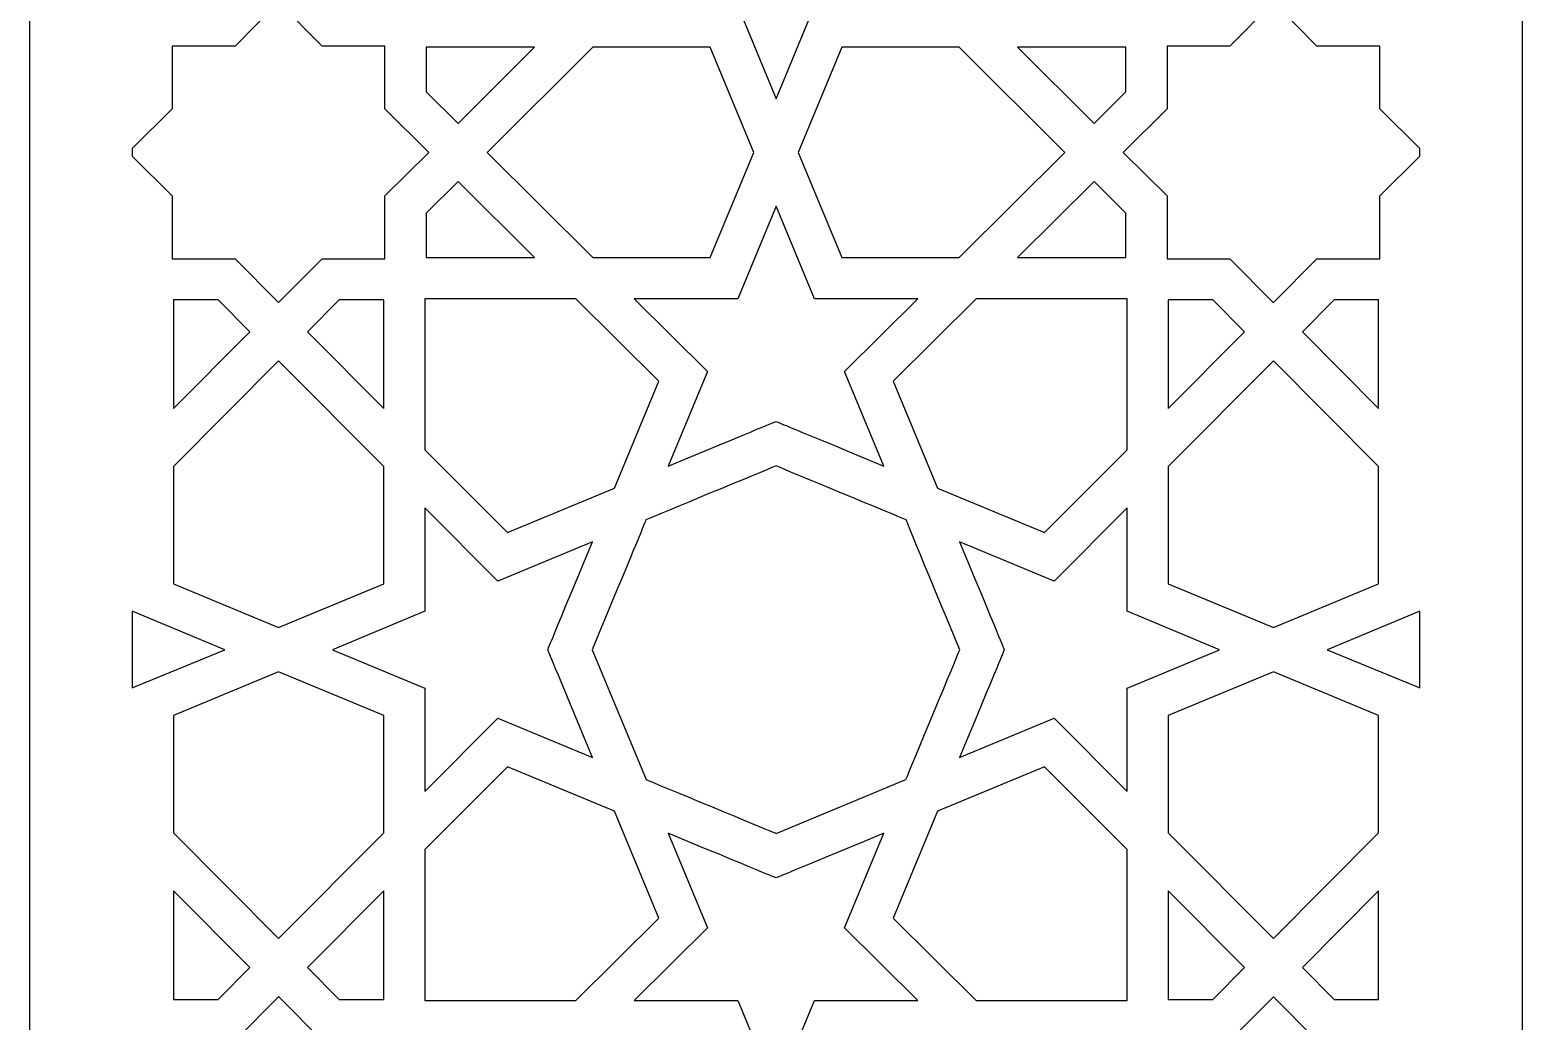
# Model space of a CAD drawing. Header units: millimetres. Extents: x -31 to 31, y -125 to 125.
# Drawn here: x -31.2 to 31.5, y -15.4 to 26.2 of the extents above; entities that cross this region are included whole.
import ezdxf

# ---------------------------------------------------------------- set-up
doc = ezdxf.new("R2010")
doc.units = ezdxf.units.MM
doc.header["$MEASUREMENT"] = 0
doc.layers.add('layer 1', color=7, linetype='Continuous')

msp = doc.modelspace()

# ---------------------------------------------------------------- linework, layer by layer
at = {"layer": 'layer 1', "color": 250}
for points, knots in [([(31.4678, -124.8834), (31.4678, -124.8834), (31.4678, 125.1165), (31.4678, 125.1165), (31.4678, 125.1165), (31.4678, 125.1165), (-31.2209, 125.1165), (-31.2209, 125.1165), (-31.2209, 125.1165), (-31.2209, 125.1165), (-31.2209, -124.8834), (-31.2209, -124.8834), (-31.2209, -124.8834), (-31.2209, -124.8834), (31.4678, -124.8834), (31.4678, -124.8834)], [0, 0, 0, 0, 0.2, 0.2, 0.2, 0.2, 0.4, 0.4, 0.4, 0.4, 0.6, 0.6, 0.6, 0.6, 1, 1, 1, 1]), ([(0.1242, 32.3677), (0.3747, 32.4728), (0.041, 32.3342), (4.6496, 34.2445), (4.6496, 34.2445), (4.6496, 34.2445), (3.0031, 30.2743), (3.0031, 30.2743), (3.0031, 30.2743), (3.0031, 30.2743), (6.0787, 27.2129), (6.0787, 27.2129), (6.0787, 27.2129), (6.0787, 27.2129), (1.7349, 27.2129), (1.7349, 27.2129), (1.7349, 27.2129), (1.7349, 27.2129), (0.1242, 23.3232), (0.1242, 23.3232), (0.1242, 23.3232), (0.1242, 23.3232), (-1.4867, 27.2129), (-1.4867, 27.2129), (-1.4867, 27.2129), (-1.4867, 27.2129), (-5.8305, 27.2129), (-5.8305, 27.2129), (-5.8305, 27.2129), (-5.8305, 27.2129), (-2.755, 30.2743), (-2.755, 30.2743), (-2.755, 30.2743), (-2.755, 30.2743), (-4.4015, 34.2445), (-4.4015, 34.2445), (-4.4015, 34.2445), (0.2475, 32.3176), (-0.1273, 32.4732), (0.1242, 32.3677)], [0, 0, 0, 0, 0.0909091, 0.0909091, 0.0909091, 0.0909091, 0.1818182, 0.1818182, 0.1818182, 0.1818182, 0.2727273, 0.2727273, 0.2727273, 0.2727273, 0.3636364, 0.3636364, 0.3636364, 0.3636364, 0.4545455, 0.4545455, 0.4545455, 0.4545455, 0.5454545, 0.5454545, 0.5454545, 0.5454545, 0.6363636, 0.6363636, 0.6363636, 0.6363636, 0.7272727, 0.7272727, 0.7272727, 0.7272727, 0.8181818, 0.8181818, 0.8181818, 0.8181818, 1, 1, 1, 1]), ([(-25.2364, 22.891), (-25.2364, 22.891), (-25.2364, 25.5319), (-25.2364, 25.5319), (-25.2364, 25.5319), (-25.2364, 25.5319), (-22.5956, 25.5319), (-22.5956, 25.5319), (-22.5956, 25.5319), (-22.5956, 25.5319), (-20.7698, 27.3759), (-20.7698, 27.3759), (-20.7698, 27.3759), (-20.7698, 27.3759), (-18.944, 25.5319), (-18.944, 25.5319), (-18.944, 25.5319), (-18.944, 25.5319), (-16.3032, 25.5319), (-16.3032, 25.5319), (-16.3032, 25.5319), (-16.3032, 25.5319), (-16.3032, 22.891), (-16.3032, 22.891), (-16.3032, 22.891), (-16.3032, 22.891), (-14.4588, 21.0651), (-14.4588, 21.0651), (-14.4588, 21.0651), (-14.4588, 21.0651), (-16.3032, 19.2394), (-16.3032, 19.2394), (-16.3032, 19.2394), (-16.3032, 19.2394), (-16.3032, 16.5985), (-16.3032, 16.5985), (-16.3032, 16.5985), (-16.3032, 16.5985), (-18.944, 16.5985), (-18.944, 16.5985), (-18.944, 16.5985), (-18.944, 16.5985), (-20.7687, 14.7553), (-20.7687, 14.7553), (-20.7687, 14.7553), (-20.7687, 14.7553), (-20.7741, 14.7602), (-20.7741, 14.7602), (-20.7741, 14.7602), (-20.7741, 14.7602), (-20.7749, 14.7595), (-20.7749, 14.7595), (-20.7749, 14.7595), (-20.7749, 14.7595), (-22.5956, 16.5985), (-22.5956, 16.5985), (-22.5956, 16.5985), (-22.5956, 16.5985), (-25.2364, 16.5985), (-25.2364, 16.5985), (-25.2364, 16.5985), (-25.2364, 16.5985), (-25.2364, 19.2394), (-25.2364, 19.2394), (-25.2364, 19.2394), (-25.2364, 19.2394), (-26.9168, 20.9028), (-26.9168, 20.9028), (-26.9168, 20.9028), (-26.9168, 20.9028), (-26.9168, 21.2273), (-26.9168, 21.2273), (-26.9168, 21.2273), (-26.9168, 21.2273), (-25.2364, 22.891), (-25.2364, 22.891)], [0, 0, 0, 0, 0.05, 0.05, 0.05, 0.05, 0.1, 0.1, 0.1, 0.1, 0.15, 0.15, 0.15, 0.15, 0.2, 0.2, 0.2, 0.2, 0.25, 0.25, 0.25, 0.25, 0.3, 0.3, 0.3, 0.3, 0.35, 0.35, 0.35, 0.35, 0.4, 0.4, 0.4, 0.4, 0.45, 0.45, 0.45, 0.45, 0.5, 0.5, 0.5, 0.5, 0.55, 0.55, 0.55, 0.55, 0.6, 0.6, 0.6, 0.6, 0.65, 0.65, 0.65, 0.65, 0.7, 0.7, 0.7, 0.7, 0.75, 0.75, 0.75, 0.75, 0.8, 0.8, 0.8, 0.8, 0.85, 0.85, 0.85, 0.85, 0.9, 0.9, 0.9, 0.9, 1, 1, 1, 1]), ([(25.4847, 19.2394), (25.4847, 19.2394), (25.4847, 16.5985), (25.4847, 16.5985), (25.4847, 16.5985), (25.4847, 16.5985), (22.8438, 16.5985), (22.8438, 16.5985), (22.8438, 16.5985), (22.8438, 16.5985), (21.0192, 14.7553), (21.0192, 14.7553), (21.0192, 14.7553), (21.0192, 14.7553), (21.0139, 14.7602), (21.0139, 14.7602), (21.0139, 14.7602), (21.0139, 14.7602), (21.0128, 14.7595), (21.0128, 14.7595), (21.0128, 14.7595), (21.0128, 14.7595), (19.1922, 16.5985), (19.1922, 16.5985), (19.1922, 16.5985), (19.1922, 16.5985), (16.5513, 16.5985), (16.5513, 16.5985), (16.5513, 16.5985), (16.5513, 16.5985), (16.5513, 19.2394), (16.5513, 19.2394), (16.5513, 19.2394), (16.5513, 19.2394), (14.7069, 21.0651), (14.7069, 21.0651), (14.7069, 21.0651), (14.7069, 21.0651), (16.5513, 22.891), (16.5513, 22.891), (16.5513, 22.891), (16.5513, 22.891), (16.5513, 25.5319), (16.5513, 25.5319), (16.5513, 25.5319), (16.5513, 25.5319), (19.1922, 25.5319), (19.1922, 25.5319), (19.1922, 25.5319), (19.1922, 25.5319), (21.0181, 27.3759), (21.0181, 27.3759), (21.0181, 27.3759), (21.0181, 27.3759), (22.8438, 25.5319), (22.8438, 25.5319), (22.8438, 25.5319), (22.8438, 25.5319), (25.4847, 25.5319), (25.4847, 25.5319), (25.4847, 25.5319), (25.4847, 25.5319), (25.4847, 22.891), (25.4847, 22.891), (25.4847, 22.891), (25.4847, 22.891), (27.1649, 21.2273), (27.1649, 21.2273), (27.1649, 21.2273), (27.1649, 21.2273), (27.1649, 20.9028), (27.1649, 20.9028), (27.1649, 20.9028), (27.1649, 20.9028), (25.4847, 19.2394), (25.4847, 19.2394)], [0, 0, 0, 0, 0.05, 0.05, 0.05, 0.05, 0.1, 0.1, 0.1, 0.1, 0.15, 0.15, 0.15, 0.15, 0.2, 0.2, 0.2, 0.2, 0.25, 0.25, 0.25, 0.25, 0.3, 0.3, 0.3, 0.3, 0.35, 0.35, 0.35, 0.35, 0.4, 0.4, 0.4, 0.4, 0.45, 0.45, 0.45, 0.45, 0.5, 0.5, 0.5, 0.5, 0.55, 0.55, 0.55, 0.55, 0.6, 0.6, 0.6, 0.6, 0.65, 0.65, 0.65, 0.65, 0.7, 0.7, 0.7, 0.7, 0.75, 0.75, 0.75, 0.75, 0.8, 0.8, 0.8, 0.8, 0.85, 0.85, 0.85, 0.85, 0.9, 0.9, 0.9, 0.9, 1, 1, 1, 1]), ([(-10.0156, 25.4854), (-10.0156, 25.4854), (-13.2345, 22.2818), (-13.2345, 22.2818), (-13.2345, 22.2818), (-13.2345, 22.2818), (-14.5757, 23.6114), (-14.5757, 23.6114), (-14.5757, 23.6114), (-14.5757, 23.6114), (-14.5757, 25.4854), (-14.5757, 25.4854), (-14.5757, 25.4854), (-14.5757, 25.4854), (-10.0156, 25.4854), (-10.0156, 25.4854)], [0, 0, 0, 0, 0.2, 0.2, 0.2, 0.2, 0.4, 0.4, 0.4, 0.4, 0.6, 0.6, 0.6, 0.6, 1, 1, 1, 1]), ([(-2.6414, 25.4854), (-2.6414, 25.4854), (-0.8111, 21.0651), (-0.8111, 21.0651), (-0.8111, 21.0651), (-0.8111, 21.0651), (-2.6414, 16.6447), (-2.6414, 16.6447), (-2.6414, 16.6447), (-2.6414, 16.6447), (-7.5653, 16.6447), (-7.5653, 16.6447), (-7.5653, 16.6447), (-7.5653, 16.6447), (-12.0083, 21.0651), (-12.0083, 21.0651), (-12.0083, 21.0651), (-12.0083, 21.0651), (-7.5653, 25.4854), (-7.5653, 25.4854), (-7.5653, 25.4854), (-7.5653, 25.4854), (-2.6414, 25.4854), (-2.6414, 25.4854)], [0, 0, 0, 0, 0.1428571, 0.1428571, 0.1428571, 0.1428571, 0.2857143, 0.2857143, 0.2857143, 0.2857143, 0.4285714, 0.4285714, 0.4285714, 0.4285714, 0.5714286, 0.5714286, 0.5714286, 0.5714286, 0.7142857, 0.7142857, 0.7142857, 0.7142857, 1, 1, 1, 1]), ([(2.8896, 16.6447), (2.8896, 16.6447), (1.0591, 21.0651), (1.0591, 21.0651), (1.0591, 21.0651), (1.0591, 21.0651), (2.8896, 25.4854), (2.8896, 25.4854), (2.8896, 25.4854), (2.8896, 25.4854), (7.8137, 25.4854), (7.8137, 25.4854), (7.8137, 25.4854), (7.8137, 25.4854), (12.2565, 21.0651), (12.2565, 21.0651), (12.2565, 21.0651), (12.2565, 21.0651), (7.8137, 16.6447), (7.8137, 16.6447), (7.8137, 16.6447), (7.8137, 16.6447), (2.8896, 16.6447), (2.8896, 16.6447)], [0, 0, 0, 0, 0.1428571, 0.1428571, 0.1428571, 0.1428571, 0.2857143, 0.2857143, 0.2857143, 0.2857143, 0.4285714, 0.4285714, 0.4285714, 0.4285714, 0.5714286, 0.5714286, 0.5714286, 0.5714286, 0.7142857, 0.7142857, 0.7142857, 0.7142857, 1, 1, 1, 1]), ([(14.8237, 25.4854), (14.8237, 25.4854), (14.8237, 23.6114), (14.8237, 23.6114), (14.8237, 23.6114), (14.8237, 23.6114), (13.4828, 22.2818), (13.4828, 22.2818), (13.4828, 22.2818), (13.4828, 22.2818), (10.2637, 25.4854), (10.2637, 25.4854), (10.2637, 25.4854), (10.2637, 25.4854), (14.8237, 25.4854), (14.8237, 25.4854)], [0, 0, 0, 0, 0.2, 0.2, 0.2, 0.2, 0.4, 0.4, 0.4, 0.4, 0.6, 0.6, 0.6, 0.6, 1, 1, 1, 1]), ([(-14.5757, 16.6447), (-14.5757, 16.6447), (-14.5757, 18.5187), (-14.5757, 18.5187), (-14.5757, 18.5187), (-14.5757, 18.5187), (-13.2345, 19.8483), (-13.2345, 19.8483), (-13.2345, 19.8483), (-13.2345, 19.8483), (-10.0156, 16.6447), (-10.0156, 16.6447), (-10.0156, 16.6447), (-10.0156, 16.6447), (-14.5757, 16.6447), (-14.5757, 16.6447)], [0, 0, 0, 0, 0.2, 0.2, 0.2, 0.2, 0.4, 0.4, 0.4, 0.4, 0.6, 0.6, 0.6, 0.6, 1, 1, 1, 1]), ([(10.2637, 16.6447), (10.2637, 16.6447), (13.4828, 19.8483), (13.4828, 19.8483), (13.4828, 19.8483), (13.4828, 19.8483), (14.8237, 18.5187), (14.8237, 18.5187), (14.8237, 18.5187), (14.8237, 18.5187), (14.8237, 16.6447), (14.8237, 16.6447), (14.8237, 16.6447), (14.8237, 16.6447), (10.2637, 16.6447), (10.2637, 16.6447)], [0, 0, 0, 0, 0.2, 0.2, 0.2, 0.2, 0.4, 0.4, 0.4, 0.4, 0.6, 0.6, 0.6, 0.6, 1, 1, 1, 1]), ([(-1.4867, 14.9175), (-1.4867, 14.9175), (0.1242, 18.8073), (0.1242, 18.8073), (0.1242, 18.8073), (0.1242, 18.8073), (1.7349, 14.9175), (1.7349, 14.9175), (1.7349, 14.9175), (1.7349, 14.9175), (6.0787, 14.9175), (6.0787, 14.9175), (6.0787, 14.9175), (6.0787, 14.9175), (3.0031, 11.8558), (3.0031, 11.8558), (3.0031, 11.8558), (3.0031, 11.8558), (4.6496, 7.886), (4.6496, 7.886), (4.6496, 7.886), (0.0573, 9.7896), (0.3773, 9.6562), (0.1242, 9.7628), (0.1242, 9.7628), (-0.1291, 9.6562), (0.3358, 9.8495), (-4.4015, 7.886), (-4.4015, 7.886), (-4.4015, 7.886), (-2.755, 11.8558), (-2.755, 11.8558), (-2.755, 11.8558), (-2.755, 11.8558), (-5.8305, 14.9175), (-5.8305, 14.9175), (-5.8305, 14.9175), (-5.8305, 14.9175), (-1.4867, 14.9175), (-1.4867, 14.9175)], [0, 0, 0, 0, 0.0909091, 0.0909091, 0.0909091, 0.0909091, 0.1818182, 0.1818182, 0.1818182, 0.1818182, 0.2727273, 0.2727273, 0.2727273, 0.2727273, 0.3636364, 0.3636364, 0.3636364, 0.3636364, 0.4545455, 0.4545455, 0.4545455, 0.4545455, 0.5454545, 0.5454545, 0.5454545, 0.5454545, 0.6363636, 0.6363636, 0.6363636, 0.6363636, 0.7272727, 0.7272727, 0.7272727, 0.7272727, 0.8181818, 0.8181818, 0.8181818, 0.8181818, 1, 1, 1, 1]), ([(-25.1901, 10.311), (-25.1901, 10.311), (-25.1901, 14.871), (-25.1901, 14.871), (-25.1901, 14.871), (-25.1901, 14.871), (-23.316, 14.871), (-23.316, 14.871), (-23.316, 14.871), (-23.316, 14.871), (-21.9863, 13.5301), (-21.9863, 13.5301), (-21.9863, 13.5301), (-21.9863, 13.5301), (-25.1901, 10.311), (-25.1901, 10.311)], [0, 0, 0, 0, 0.2, 0.2, 0.2, 0.2, 0.4, 0.4, 0.4, 0.4, 0.6, 0.6, 0.6, 0.6, 1, 1, 1, 1]), ([(-16.3495, 14.871), (-16.3495, 14.871), (-16.3495, 10.311), (-16.3495, 10.311), (-16.3495, 10.311), (-16.3495, 10.311), (-19.5531, 13.5301), (-19.5531, 13.5301), (-19.5531, 13.5301), (-19.5531, 13.5301), (-18.2235, 14.871), (-18.2235, 14.871), (-18.2235, 14.871), (-18.2235, 14.871), (-16.3495, 14.871), (-16.3495, 14.871)], [0, 0, 0, 0, 0.2, 0.2, 0.2, 0.2, 0.4, 0.4, 0.4, 0.4, 0.6, 0.6, 0.6, 0.6, 1, 1, 1, 1]), ([(-6.6594, 6.9525), (-6.6594, 6.9525), (-11.1532, 5.0888), (-11.1532, 5.0888), (-11.1532, 5.0888), (-11.1532, 5.0888), (-14.6219, 8.5739), (-14.6219, 8.5739), (-14.6219, 8.5739), (-14.6219, 8.5739), (-14.6219, 14.9175), (-14.6219, 14.9175), (-14.6219, 14.9175), (-14.6219, 14.9175), (-8.2786, 14.9175), (-8.2786, 14.9175), (-8.2786, 14.9175), (-8.2786, 14.9175), (-4.7934, 11.4487), (-4.7934, 11.4487), (-4.7934, 11.4487), (-4.7934, 11.4487), (-6.6594, 6.9525), (-6.6594, 6.9525)], [0, 0, 0, 0, 0.1428571, 0.1428571, 0.1428571, 0.1428571, 0.2857143, 0.2857143, 0.2857143, 0.2857143, 0.4285714, 0.4285714, 0.4285714, 0.4285714, 0.5714286, 0.5714286, 0.5714286, 0.5714286, 0.7142857, 0.7142857, 0.7142857, 0.7142857, 1, 1, 1, 1]), ([(6.9053, 6.9532), (6.9053, 6.9532), (5.0415, 11.4487), (5.0415, 11.4487), (5.0415, 11.4487), (5.0415, 11.4487), (8.5266, 14.9175), (8.5266, 14.9175), (8.5266, 14.9175), (8.5266, 14.9175), (14.8703, 14.9175), (14.8703, 14.9175), (14.8703, 14.9175), (14.8703, 14.9175), (14.8703, 8.5739), (14.8703, 8.5739), (14.8703, 8.5739), (14.8703, 8.5739), (11.4014, 5.0888), (11.4014, 5.0888), (11.4014, 5.0888), (11.4014, 5.0888), (6.9053, 6.9532), (6.9053, 6.9532)], [0, 0, 0, 0, 0.1428571, 0.1428571, 0.1428571, 0.1428571, 0.2857143, 0.2857143, 0.2857143, 0.2857143, 0.4285714, 0.4285714, 0.4285714, 0.4285714, 0.5714286, 0.5714286, 0.5714286, 0.5714286, 0.7142857, 0.7142857, 0.7142857, 0.7142857, 1, 1, 1, 1]), ([(16.5975, 10.311), (16.5975, 10.311), (16.5975, 14.871), (16.5975, 14.871), (16.5975, 14.871), (16.5975, 14.871), (18.4718, 14.871), (18.4718, 14.871), (18.4718, 14.871), (18.4718, 14.871), (19.8014, 13.5301), (19.8014, 13.5301), (19.8014, 13.5301), (19.8014, 13.5301), (16.5975, 10.311), (16.5975, 10.311)], [0, 0, 0, 0, 0.2, 0.2, 0.2, 0.2, 0.4, 0.4, 0.4, 0.4, 0.6, 0.6, 0.6, 0.6, 1, 1, 1, 1]), ([(25.4384, 14.871), (25.4384, 14.871), (25.4384, 10.311), (25.4384, 10.311), (25.4384, 10.311), (25.4384, 10.311), (22.2345, 13.5301), (22.2345, 13.5301), (22.2345, 13.5301), (22.2345, 13.5301), (23.5641, 14.871), (23.5641, 14.871), (23.5641, 14.871), (23.5641, 14.871), (25.4384, 14.871), (25.4384, 14.871)], [0, 0, 0, 0, 0.2, 0.2, 0.2, 0.2, 0.4, 0.4, 0.4, 0.4, 0.6, 0.6, 0.6, 0.6, 1, 1, 1, 1]), ([(-25.1901, 7.8606), (-25.1901, 7.8606), (-20.7698, 12.3035), (-20.7698, 12.3035), (-20.7698, 12.3035), (-20.7698, 12.3035), (-16.3495, 7.8606), (-16.3495, 7.8606), (-16.3495, 7.8606), (-16.3495, 7.8606), (-16.3495, 2.9369), (-16.3495, 2.9369), (-16.3495, 2.9369), (-16.3495, 2.9369), (-20.7698, 1.1063), (-20.7698, 1.1063), (-20.7698, 1.1063), (-20.7698, 1.1063), (-25.1901, 2.9369), (-25.1901, 2.9369), (-25.1901, 2.9369), (-25.1901, 2.9369), (-25.1901, 7.8606), (-25.1901, 7.8606)], [0, 0, 0, 0, 0.1428571, 0.1428571, 0.1428571, 0.1428571, 0.2857143, 0.2857143, 0.2857143, 0.2857143, 0.4285714, 0.4285714, 0.4285714, 0.4285714, 0.5714286, 0.5714286, 0.5714286, 0.5714286, 0.7142857, 0.7142857, 0.7142857, 0.7142857, 1, 1, 1, 1]), ([(16.5975, 7.8606), (16.5975, 7.8606), (21.0181, 12.3035), (21.0181, 12.3035), (21.0181, 12.3035), (21.0181, 12.3035), (25.4384, 7.8606), (25.4384, 7.8606), (25.4384, 7.8606), (25.4384, 7.8606), (25.4384, 2.9369), (25.4384, 2.9369), (25.4384, 2.9369), (25.4384, 2.9369), (21.0181, 1.1063), (21.0181, 1.1063), (21.0181, 1.1063), (21.0181, 1.1063), (16.5975, 2.9369), (16.5975, 2.9369), (16.5975, 2.9369), (16.5975, 2.9369), (16.5975, 7.8606), (16.5975, 7.8606)], [0, 0, 0, 0, 0.1428571, 0.1428571, 0.1428571, 0.1428571, 0.2857143, 0.2857143, 0.2857143, 0.2857143, 0.4285714, 0.4285714, 0.4285714, 0.4285714, 0.5714286, 0.5714286, 0.5714286, 0.5714286, 0.7142857, 0.7142857, 0.7142857, 0.7142857, 1, 1, 1, 1]), ([(0.1242, 7.892), (0.642, 7.6771), (5.1184, 5.8222), (5.5894, 5.6257), (5.5894, 5.6257), (5.8646, 4.9191), (7.6295, 0.6844), (7.8444, 0.1707), (7.8444, 0.1707), (7.7396, -0.0822), (5.8032, -4.7544), (5.5795, -5.2871), (5.5795, -5.2871), (5.5795, -5.2871), (0.1242, -7.5495), (0.1242, -7.5495), (0.1242, -7.5495), (0.0033, -7.4994), (-5.1692, -5.3545), (-5.3335, -5.2864), (-5.3335, -5.2864), (-5.3335, -5.2864), (-7.5965, 0.1711), (-7.5965, 0.1711), (-7.5965, 0.1711), (-5.8652, 4.3462), (-5.443, 5.3636), (-5.3391, 5.6264), (-5.3391, 5.6264), (-4.8583, 5.8272), (-0.3932, 7.6775), (0.1242, 7.892)], [0, 0, 0, 0, 0.1111111, 0.1111111, 0.1111111, 0.1111111, 0.2222222, 0.2222222, 0.2222222, 0.2222222, 0.3333333, 0.3333333, 0.3333333, 0.3333333, 0.4444444, 0.4444444, 0.4444444, 0.4444444, 0.5555556, 0.5555556, 0.5555556, 0.5555556, 0.6666667, 0.6666667, 0.6666667, 0.6666667, 0.7777778, 0.7777778, 0.7777778, 0.7777778, 1, 1, 1, 1]), ([(-14.6219, 1.7819), (-14.6219, 1.7819), (-14.6219, 6.126), (-14.6219, 6.126), (-14.6219, 6.126), (-14.6219, 6.126), (-11.5605, 3.0501), (-11.5605, 3.0501), (-11.5605, 3.0501), (-11.5605, 3.0501), (-7.5905, 4.6969), (-7.5905, 4.6969), (-7.5905, 4.6969), (-9.5541, -0.0402), (-9.3739, 0.3933), (-9.467, 0.1711), (-9.467, 0.1711), (-9.3609, -0.0819), (-9.5545, 0.3842), (-7.5905, -4.3544), (-7.5905, -4.3544), (-7.5905, -4.3544), (-11.5605, -2.7076), (-11.5605, -2.7076), (-11.5605, -2.7076), (-11.5605, -2.7076), (-14.6219, -5.7835), (-14.6219, -5.7835), (-14.6219, -5.7835), (-14.6219, -5.7835), (-14.6219, -1.4397), (-14.6219, -1.4397), (-14.6219, -1.4397), (-14.6219, -1.4397), (-18.5119, 0.1711), (-18.5119, 0.1711), (-18.5119, 0.1711), (-18.5119, 0.1711), (-14.6219, 1.7819), (-14.6219, 1.7819)], [0, 0, 0, 0, 0.0909091, 0.0909091, 0.0909091, 0.0909091, 0.1818182, 0.1818182, 0.1818182, 0.1818182, 0.2727273, 0.2727273, 0.2727273, 0.2727273, 0.3636364, 0.3636364, 0.3636364, 0.3636364, 0.4545455, 0.4545455, 0.4545455, 0.4545455, 0.5454545, 0.5454545, 0.5454545, 0.5454545, 0.6363636, 0.6363636, 0.6363636, 0.6363636, 0.7272727, 0.7272727, 0.7272727, 0.7272727, 0.8181818, 0.8181818, 0.8181818, 0.8181818, 1, 1, 1, 1]), ([(14.8703, -1.4397), (14.8703, -1.4397), (14.8703, -5.7835), (14.8703, -5.7835), (14.8703, -5.7835), (14.8703, -5.7835), (11.8089, -2.7076), (11.8089, -2.7076), (11.8089, -2.7076), (11.8089, -2.7076), (7.8387, -4.3544), (7.8387, -4.3544), (7.8387, -4.3544), (9.828, 0.4448), (9.6079, -0.085), (9.7151, 0.1711), (9.7151, 0.1711), (9.6093, 0.4244), (9.8118, -0.0639), (7.8387, 4.6969), (7.8387, 4.6969), (7.8387, 4.6969), (11.8089, 3.0501), (11.8089, 3.0501), (11.8089, 3.0501), (11.8089, 3.0501), (14.8703, 6.126), (14.8703, 6.126), (14.8703, 6.126), (14.8703, 6.126), (14.8703, 1.7819), (14.8703, 1.7819), (14.8703, 1.7819), (14.8703, 1.7819), (18.76, 0.1711), (18.76, 0.1711), (18.76, 0.1711), (18.76, 0.1711), (14.8703, -1.4397), (14.8703, -1.4397)], [0, 0, 0, 0, 0.0909091, 0.0909091, 0.0909091, 0.0909091, 0.1818182, 0.1818182, 0.1818182, 0.1818182, 0.2727273, 0.2727273, 0.2727273, 0.2727273, 0.3636364, 0.3636364, 0.3636364, 0.3636364, 0.4545455, 0.4545455, 0.4545455, 0.4545455, 0.5454545, 0.5454545, 0.5454545, 0.5454545, 0.6363636, 0.6363636, 0.6363636, 0.6363636, 0.7272727, 0.7272727, 0.7272727, 0.7272727, 0.8181818, 0.8181818, 0.8181818, 0.8181818, 1, 1, 1, 1]), ([(-26.9168, -1.4394), (-26.9168, -1.4394), (-26.9168, 1.7819), (-26.9168, 1.7819), (-26.9168, 1.7819), (-26.9168, 1.7819), (-23.0277, 0.1711), (-23.0277, 0.1711), (-23.0277, 0.1711), (-23.0277, 0.1711), (-26.9168, -1.4394), (-26.9168, -1.4394)], [0, 0, 0, 0, 0.25, 0.25, 0.25, 0.25, 0.5, 0.5, 0.5, 0.5, 1, 1, 1, 1]), ([(27.1649, 1.7819), (27.1649, 1.7819), (27.1649, -1.4394), (27.1649, -1.4394), (27.1649, -1.4394), (27.1649, -1.4394), (23.2759, 0.1711), (23.2759, 0.1711), (23.2759, 0.1711), (23.2759, 0.1711), (27.1649, 1.7819), (27.1649, 1.7819)], [0, 0, 0, 0, 0.25, 0.25, 0.25, 0.25, 0.5, 0.5, 0.5, 0.5, 1, 1, 1, 1]), ([(-16.3495, -7.5184), (-16.3495, -7.5184), (-20.7698, -11.9609), (-20.7698, -11.9609), (-20.7698, -11.9609), (-20.7698, -11.9609), (-25.1901, -7.5184), (-25.1901, -7.5184), (-25.1901, -7.5184), (-25.1901, -7.5184), (-25.1901, -2.5943), (-25.1901, -2.5943), (-25.1901, -2.5943), (-25.1901, -2.5943), (-20.7698, -0.7641), (-20.7698, -0.7641), (-20.7698, -0.7641), (-20.7698, -0.7641), (-16.3495, -2.5943), (-16.3495, -2.5943), (-16.3495, -2.5943), (-16.3495, -2.5943), (-16.3495, -7.5184), (-16.3495, -7.5184)], [0, 0, 0, 0, 0.1428571, 0.1428571, 0.1428571, 0.1428571, 0.2857143, 0.2857143, 0.2857143, 0.2857143, 0.4285714, 0.4285714, 0.4285714, 0.4285714, 0.5714286, 0.5714286, 0.5714286, 0.5714286, 0.7142857, 0.7142857, 0.7142857, 0.7142857, 1, 1, 1, 1]), ([(25.4384, -7.5184), (25.4384, -7.5184), (21.0181, -11.9609), (21.0181, -11.9609), (21.0181, -11.9609), (21.0181, -11.9609), (16.5975, -7.5184), (16.5975, -7.5184), (16.5975, -7.5184), (16.5975, -7.5184), (16.5975, -2.5943), (16.5975, -2.5943), (16.5975, -2.5943), (16.5975, -2.5943), (21.0181, -0.7641), (21.0181, -0.7641), (21.0181, -0.7641), (21.0181, -0.7641), (25.4384, -2.5943), (25.4384, -2.5943), (25.4384, -2.5943), (25.4384, -2.5943), (25.4384, -7.5184), (25.4384, -7.5184)], [0, 0, 0, 0, 0.1428571, 0.1428571, 0.1428571, 0.1428571, 0.2857143, 0.2857143, 0.2857143, 0.2857143, 0.4285714, 0.4285714, 0.4285714, 0.4285714, 0.5714286, 0.5714286, 0.5714286, 0.5714286, 0.7142857, 0.7142857, 0.7142857, 0.7142857, 1, 1, 1, 1]), ([(-6.658, -6.6107), (-6.658, -6.6107), (-4.7934, -11.1062), (-4.7934, -11.1062), (-4.7934, -11.1062), (-4.7934, -11.1062), (-8.2786, -14.575), (-8.2786, -14.575), (-8.2786, -14.575), (-8.2786, -14.575), (-14.6219, -14.575), (-14.6219, -14.575), (-14.6219, -14.575), (-14.6219, -14.575), (-14.6219, -8.2314), (-14.6219, -8.2314), (-14.6219, -8.2314), (-14.6219, -8.2314), (-11.1532, -4.7463), (-11.1532, -4.7463), (-11.1532, -4.7463), (-11.1532, -4.7463), (-6.658, -6.6107), (-6.658, -6.6107)], [0, 0, 0, 0, 0.1428571, 0.1428571, 0.1428571, 0.1428571, 0.2857143, 0.2857143, 0.2857143, 0.2857143, 0.4285714, 0.4285714, 0.4285714, 0.4285714, 0.5714286, 0.5714286, 0.5714286, 0.5714286, 0.7142857, 0.7142857, 0.7142857, 0.7142857, 1, 1, 1, 1]), ([(6.9063, -6.6107), (6.9063, -6.6107), (11.4014, -4.7463), (11.4014, -4.7463), (11.4014, -4.7463), (11.4014, -4.7463), (14.8703, -8.2314), (14.8703, -8.2314), (14.8703, -8.2314), (14.8703, -8.2314), (14.8703, -14.575), (14.8703, -14.575), (14.8703, -14.575), (14.8703, -14.575), (8.5266, -14.575), (8.5266, -14.575), (8.5266, -14.575), (8.5266, -14.575), (5.0415, -11.1062), (5.0415, -11.1062), (5.0415, -11.1062), (5.0415, -11.1062), (6.9063, -6.6107), (6.9063, -6.6107)], [0, 0, 0, 0, 0.1428571, 0.1428571, 0.1428571, 0.1428571, 0.2857143, 0.2857143, 0.2857143, 0.2857143, 0.4285714, 0.4285714, 0.4285714, 0.4285714, 0.5714286, 0.5714286, 0.5714286, 0.5714286, 0.7142857, 0.7142857, 0.7142857, 0.7142857, 1, 1, 1, 1]), ([(0.1242, -9.4199), (0.3773, -9.3137), (-0.0642, -9.4971), (4.6496, -7.5435), (4.6496, -7.5435), (4.6496, -7.5435), (3.0031, -11.5133), (3.0031, -11.5133), (3.0031, -11.5133), (3.0031, -11.5133), (6.0787, -14.575), (6.0787, -14.575), (6.0787, -14.575), (6.0787, -14.575), (1.7349, -14.575), (1.7349, -14.575), (1.7349, -14.575), (1.7349, -14.575), (0.1242, -18.4648), (0.1242, -18.4648), (0.1242, -18.4648), (0.1242, -18.4648), (-1.4867, -14.575), (-1.4867, -14.575), (-1.4867, -14.575), (-1.4867, -14.575), (-5.8305, -14.575), (-5.8305, -14.575), (-5.8305, -14.575), (-5.8305, -14.575), (-2.755, -11.5133), (-2.755, -11.5133), (-2.755, -11.5133), (-2.755, -11.5133), (-4.4015, -7.5435), (-4.4015, -7.5435), (-4.4015, -7.5435), (0.2759, -9.482), (-0.1097, -9.3218), (0.1242, -9.4199)], [0, 0, 0, 0, 0.0909091, 0.0909091, 0.0909091, 0.0909091, 0.1818182, 0.1818182, 0.1818182, 0.1818182, 0.2727273, 0.2727273, 0.2727273, 0.2727273, 0.3636364, 0.3636364, 0.3636364, 0.3636364, 0.4545455, 0.4545455, 0.4545455, 0.4545455, 0.5454545, 0.5454545, 0.5454545, 0.5454545, 0.6363636, 0.6363636, 0.6363636, 0.6363636, 0.7272727, 0.7272727, 0.7272727, 0.7272727, 0.8181818, 0.8181818, 0.8181818, 0.8181818, 1, 1, 1, 1]), ([(-25.1901, -14.5285), (-25.1901, -14.5285), (-25.1901, -9.9685), (-25.1901, -9.9685), (-25.1901, -9.9685), (-25.1901, -9.9685), (-21.9863, -13.1876), (-21.9863, -13.1876), (-21.9863, -13.1876), (-21.9863, -13.1876), (-23.316, -14.5285), (-23.316, -14.5285), (-23.316, -14.5285), (-23.316, -14.5285), (-25.1901, -14.5285), (-25.1901, -14.5285)], [0, 0, 0, 0, 0.2, 0.2, 0.2, 0.2, 0.4, 0.4, 0.4, 0.4, 0.6, 0.6, 0.6, 0.6, 1, 1, 1, 1]), ([(-16.3495, -9.9685), (-16.3495, -9.9685), (-16.3495, -14.5285), (-16.3495, -14.5285), (-16.3495, -14.5285), (-16.3495, -14.5285), (-18.2235, -14.5285), (-18.2235, -14.5285), (-18.2235, -14.5285), (-18.2235, -14.5285), (-19.5531, -13.1876), (-19.5531, -13.1876), (-19.5531, -13.1876), (-19.5531, -13.1876), (-16.3495, -9.9685), (-16.3495, -9.9685)], [0, 0, 0, 0, 0.2, 0.2, 0.2, 0.2, 0.4, 0.4, 0.4, 0.4, 0.6, 0.6, 0.6, 0.6, 1, 1, 1, 1]), ([(16.5975, -14.5285), (16.5975, -14.5285), (16.5975, -9.9685), (16.5975, -9.9685), (16.5975, -9.9685), (16.5975, -9.9685), (19.8014, -13.1876), (19.8014, -13.1876), (19.8014, -13.1876), (19.8014, -13.1876), (18.4718, -14.5285), (18.4718, -14.5285), (18.4718, -14.5285), (18.4718, -14.5285), (16.5975, -14.5285), (16.5975, -14.5285)], [0, 0, 0, 0, 0.2, 0.2, 0.2, 0.2, 0.4, 0.4, 0.4, 0.4, 0.6, 0.6, 0.6, 0.6, 1, 1, 1, 1]), ([(25.4384, -9.9685), (25.4384, -9.9685), (25.4384, -14.5285), (25.4384, -14.5285), (25.4384, -14.5285), (25.4384, -14.5285), (23.5641, -14.5285), (23.5641, -14.5285), (23.5641, -14.5285), (23.5641, -14.5285), (22.2345, -13.1876), (22.2345, -13.1876), (22.2345, -13.1876), (22.2345, -13.1876), (25.4384, -9.9685), (25.4384, -9.9685)], [0, 0, 0, 0, 0.2, 0.2, 0.2, 0.2, 0.4, 0.4, 0.4, 0.4, 0.6, 0.6, 0.6, 0.6, 1, 1, 1, 1]), ([(-25.2364, -18.8969), (-25.2364, -18.8969), (-25.2364, -16.256), (-25.2364, -16.256), (-25.2364, -16.256), (-25.2364, -16.256), (-22.5956, -16.256), (-22.5956, -16.256), (-22.5956, -16.256), (-22.5956, -16.256), (-20.7706, -14.4124), (-20.7706, -14.4124), (-20.7706, -14.4124), (-20.7706, -14.4124), (-20.7657, -14.4173), (-20.7657, -14.4173), (-20.7657, -14.4173), (-20.7657, -14.4173), (-20.7651, -14.4166), (-20.7651, -14.4166), (-20.7651, -14.4166), (-20.7651, -14.4166), (-18.944, -16.256), (-18.944, -16.256), (-18.944, -16.256), (-18.944, -16.256), (-16.3032, -16.256), (-16.3032, -16.256), (-16.3032, -16.256), (-16.3032, -16.256), (-16.3032, -18.8969), (-16.3032, -18.8969), (-16.3032, -18.8969), (-16.3032, -18.8969), (-14.4589, -20.7225), (-14.4589, -20.7225), (-14.4589, -20.7225), (-14.4589, -20.7225), (-16.3032, -22.5485), (-16.3032, -22.5485), (-16.3032, -22.5485), (-16.3032, -22.5485), (-16.3032, -25.1894), (-16.3032, -25.1894), (-16.3032, -25.1894), (-16.3032, -25.1894), (-18.944, -25.1894), (-18.944, -25.1894), (-18.944, -25.1894), (-18.944, -25.1894), (-20.7687, -27.0323), (-20.7687, -27.0323), (-20.7687, -27.0323), (-20.7687, -27.0323), (-20.7741, -27.0274), (-20.7741, -27.0274), (-20.7741, -27.0274), (-20.7741, -27.0274), (-20.7749, -27.0284), (-20.7749, -27.0284), (-20.7749, -27.0284), (-20.7749, -27.0284), (-22.5956, -25.1894), (-22.5956, -25.1894), (-22.5956, -25.1894), (-22.5956, -25.1894), (-25.2364, -25.1894), (-25.2364, -25.1894), (-25.2364, -25.1894), (-25.2364, -25.1894), (-25.2364, -22.5485), (-25.2364, -22.5485), (-25.2364, -22.5485), (-25.2364, -22.5485), (-26.9168, -20.8848), (-26.9168, -20.8848), (-26.9168, -20.8848), (-26.9168, -20.8848), (-26.9168, -20.5606), (-26.9168, -20.5606), (-26.9168, -20.5606), (-26.9168, -20.5606), (-25.2364, -18.8969), (-25.2364, -18.8969)], [0, 0, 0, 0, 0.0454545, 0.0454545, 0.0454545, 0.0454545, 0.0909091, 0.0909091, 0.0909091, 0.0909091, 0.1363636, 0.1363636, 0.1363636, 0.1363636, 0.1818182, 0.1818182, 0.1818182, 0.1818182, 0.2272727, 0.2272727, 0.2272727, 0.2272727, 0.2727273, 0.2727273, 0.2727273, 0.2727273, 0.3181818, 0.3181818, 0.3181818, 0.3181818, 0.3636364, 0.3636364, 0.3636364, 0.3636364, 0.4090909, 0.4090909, 0.4090909, 0.4090909, 0.4545455, 0.4545455, 0.4545455, 0.4545455, 0.5, 0.5, 0.5, 0.5, 0.5454545, 0.5454545, 0.5454545, 0.5454545, 0.5909091, 0.5909091, 0.5909091, 0.5909091, 0.6363636, 0.6363636, 0.6363636, 0.6363636, 0.6818182, 0.6818182, 0.6818182, 0.6818182, 0.7272727, 0.7272727, 0.7272727, 0.7272727, 0.7727273, 0.7727273, 0.7727273, 0.7727273, 0.8181818, 0.8181818, 0.8181818, 0.8181818, 0.8636364, 0.8636364, 0.8636364, 0.8636364, 0.9090909, 0.9090909, 0.9090909, 0.9090909, 1, 1, 1, 1]), ([(25.4847, -22.5485), (25.4847, -22.5485), (25.4847, -25.1894), (25.4847, -25.1894), (25.4847, -25.1894), (25.4847, -25.1894), (22.8438, -25.1894), (22.8438, -25.1894), (22.8438, -25.1894), (22.8438, -25.1894), (21.0192, -27.0323), (21.0192, -27.0323), (21.0192, -27.0323), (21.0192, -27.0323), (21.0139, -27.0274), (21.0139, -27.0274), (21.0139, -27.0274), (21.0139, -27.0274), (21.0128, -27.0284), (21.0128, -27.0284), (21.0128, -27.0284), (21.0128, -27.0284), (19.1922, -25.1894), (19.1922, -25.1894), (19.1922, -25.1894), (19.1922, -25.1894), (16.5513, -25.1894), (16.5513, -25.1894), (16.5513, -25.1894), (16.5513, -25.1894), (16.5513, -22.5485), (16.5513, -22.5485), (16.5513, -22.5485), (16.5513, -22.5485), (14.7069, -20.7225), (14.7069, -20.7225), (14.7069, -20.7225), (14.7069, -20.7225), (16.5513, -18.8969), (16.5513, -18.8969), (16.5513, -18.8969), (16.5513, -18.8969), (16.5513, -16.256), (16.5513, -16.256), (16.5513, -16.256), (16.5513, -16.256), (19.1922, -16.256), (19.1922, -16.256), (19.1922, -16.256), (19.1922, -16.256), (21.0174, -14.4124), (21.0174, -14.4124), (21.0174, -14.4124), (21.0174, -14.4124), (21.0224, -14.4173), (21.0224, -14.4173), (21.0224, -14.4173), (21.0224, -14.4173), (21.0227, -14.4166), (21.0227, -14.4166), (21.0227, -14.4166), (21.0227, -14.4166), (22.8438, -16.256), (22.8438, -16.256), (22.8438, -16.256), (22.8438, -16.256), (25.4847, -16.256), (25.4847, -16.256), (25.4847, -16.256), (25.4847, -16.256), (25.4847, -18.8969), (25.4847, -18.8969), (25.4847, -18.8969), (25.4847, -18.8969), (27.1649, -20.5606), (27.1649, -20.5606), (27.1649, -20.5606), (27.1649, -20.5606), (27.1649, -20.8848), (27.1649, -20.8848), (27.1649, -20.8848), (27.1649, -20.8848), (25.4847, -22.5485), (25.4847, -22.5485)], [0, 0, 0, 0, 0.0454545, 0.0454545, 0.0454545, 0.0454545, 0.0909091, 0.0909091, 0.0909091, 0.0909091, 0.1363636, 0.1363636, 0.1363636, 0.1363636, 0.1818182, 0.1818182, 0.1818182, 0.1818182, 0.2272727, 0.2272727, 0.2272727, 0.2272727, 0.2727273, 0.2727273, 0.2727273, 0.2727273, 0.3181818, 0.3181818, 0.3181818, 0.3181818, 0.3636364, 0.3636364, 0.3636364, 0.3636364, 0.4090909, 0.4090909, 0.4090909, 0.4090909, 0.4545455, 0.4545455, 0.4545455, 0.4545455, 0.5, 0.5, 0.5, 0.5, 0.5454545, 0.5454545, 0.5454545, 0.5454545, 0.5909091, 0.5909091, 0.5909091, 0.5909091, 0.6363636, 0.6363636, 0.6363636, 0.6363636, 0.6818182, 0.6818182, 0.6818182, 0.6818182, 0.7272727, 0.7272727, 0.7272727, 0.7272727, 0.7727273, 0.7727273, 0.7727273, 0.7727273, 0.8181818, 0.8181818, 0.8181818, 0.8181818, 0.8636364, 0.8636364, 0.8636364, 0.8636364, 0.9090909, 0.9090909, 0.9090909, 0.9090909, 1, 1, 1, 1])]:
    msp.add_open_spline(points, degree=3, knots=knots, dxfattribs=at)

doc.saveas('drawing.dxf')
